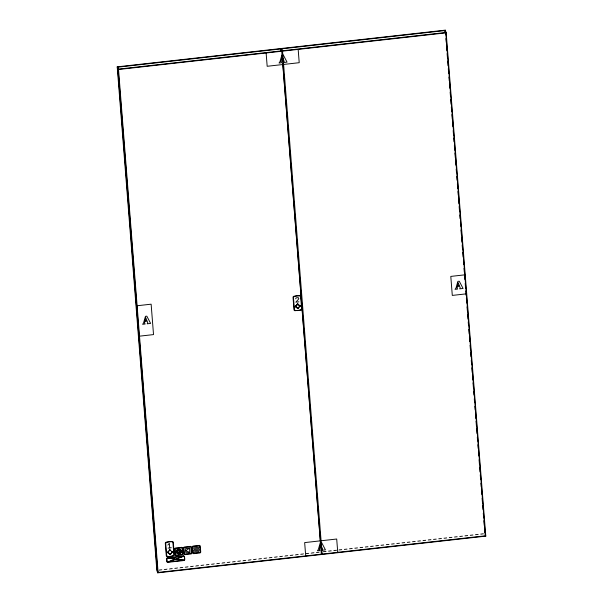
<?xml version="1.0" encoding="UTF-8"?>
<svg xmlns="http://www.w3.org/2000/svg" width="603" height="603" viewBox="0 0 603 603"><rect width="100%" height="100%" fill="white"/><g stroke="black" fill="none" stroke-linecap="round" stroke-linejoin="round"><path stroke-width="0.45" stroke-dasharray="3.02 2.26" d="M159.086 569.91L320.449 551.858M323.118 551.564L483.553 533.61M158.725 570.34L322.288 552.039M323.223 551.933L483.975 533.949"/><path stroke-width="0.9" d="M177.96 552.047C178.013 554.82 175.074 551.745 177.252 551.489M177.538 553.207C177.825 554.225 175.767 552.619 176.536 551.911L176.099 551.851L177.267 551.413L178.202 552.144L177.764 552.084M176.905 550.049L176.709 551.006L177.953 551.18L178.194 549.936L177.357 549.597L176.905 550.049L176.792 550.954L177.893 551.104M180.365 553.162C182.106 552.74 181.179 550.893 179.822 551.941M181.209 552.687L181.315 551.549M295.689 298.854L296.043 297.89L298.221 297.626L298.771 298.334L298.47 299.292L295.839 302.186L298.945 301.839M193.789 548.263L194.136 547.343M193.985 550.841L195.38 547.17M196.608 547.034L194.641 552.22M195.869 552.084L197.837 546.891M197.098 551.949L198.907 547.185M198.327 551.813L199.133 549.687M296.02 305.54L295.169 306.512L296.156 307.289M296.729 304.726L297.581 303.754L298.568 304.523M296.096 305.593L295.304 306.497L296.216 307.213M296.797 304.786L297.588 303.874L298.508 304.59M296.352 305.698L295.689 306.46L296.457 307.055M296.955 305.005L297.618 304.244L298.387 304.847M296.42 305.751L295.824 306.445L296.518 306.987M297.023 305.058L297.626 304.372L298.327 304.914M298.523 307.387L297.92 308.08L297.219 307.53M299.126 306.693L299.729 306.007L299.028 305.457M298.591 307.44L297.927 308.201L297.158 307.605M299.194 306.754L299.857 305.992L299.088 305.389M298.749 307.666L297.957 308.57L297.038 307.854M299.457 306.852L300.249 305.947L299.329 305.231M298.817 307.718L297.965 308.698L296.978 307.922M299.525 306.912L300.377 305.932L299.389 305.163M168.29 551.459L167.438 552.438L168.425 553.207M168.991 550.652L169.842 549.672L170.837 550.441M168.358 551.511L167.566 552.423L168.486 553.139M169.066 550.705L169.858 549.8M168.689 551.67L167.958 552.378L168.727 552.981M169.224 550.923L169.888 550.17L170.657 550.765M170.86 553.366L170.197 554.119L169.428 553.524M171.388 552.619L172.126 551.911L171.29 551.383M171.018 553.584L170.227 554.489L169.307 553.773M171.719 552.778L172.511 551.866M171.086 553.637L170.234 554.617L169.247 553.848M171.795 552.83L172.646 551.851L171.591 551.15M179.717 549.408L180.003 549.084L179.8 550.23L178.616 550.645L179.008 550.305C175.496 549.265 180.908 548.18 179.739 550.185L178.835 550.501M179.769 550.893L180.501 550.079L181.458 550.81L180.696 551.677L179.671 550.901L180.493 549.989L181.382 550.69M167.868 545.044L169.345 543.363L169.707 547.923M181.088 552.793L180.274 553.124L180.516 553.539L179.558 552.838L179.8 551.692L179.943 552.077L181.096 551.662M189.485 548.165L185.732 550.735L189.817 552.423L189.485 548.165L185.566 548.602L185.897 552.861L189.817 552.423M177.192 549.748L177.584 549.65M178.963 552.499L177.802 552.921L177.757 553.66L178.45 553.856L179.415 553.501L179.008 552.408L177.742 552.868L178.292 553.825M117.216 66.858L445.27 30.15L446.145 32.456L485.784 536.142L157.73 572.85L156.855 570.544L117.216 66.858L118.09 69.157L157.73 572.85M281.895 51.654L281.669 48.835L444.901 30.572L445.775 32.879L485.355 535.811L158.099 572.428L157.225 570.121L117.645 67.189L280.87 48.926L281.744 51.232L321.331 554.165M118.09 69.157L446.145 32.456M117.645 67.189L118.52 69.496L445.775 32.879M137.115 305.751L151.134 304.183L153.524 334.597L139.504 336.165M464.815 274.84L450.795 276.408L452.295 295.417L466.315 293.849M168.109 548.104L171.312 547.743M177.817 549.514L178.91 550.313M179.641 552.808L180.365 553.335M168.086 552.363L168.787 552.906M169.488 553.456L170.189 553.999M485.204 534.612L485.784 536.142M281.669 48.835L282.551 51.142L322.13 554.074M445.27 30.15L445.64 34.838M445.934 38.592L446.235 42.346M446.529 46.092L446.898 50.788M447.117 53.599L447.486 58.287M447.705 61.107L448.074 65.795M448.3 68.606L448.67 73.295M448.964 77.048L449.258 80.802M449.552 84.556L449.846 88.302M450.147 92.055L450.441 95.809M450.735 99.563L451.104 104.251M451.323 107.063L451.692 111.751M451.918 114.57L452.288 119.258M452.582 123.012L452.876 126.758M453.17 130.512L453.539 135.2M453.757 138.019L454.059 141.765M454.353 145.519L454.722 150.207M454.941 153.026L455.31 157.715M455.536 160.526L455.898 165.222M456.2 168.968L456.494 172.722M456.788 176.475L457.082 180.229M457.375 183.975L457.745 188.671M457.971 191.483L458.265 195.236M458.559 198.982L458.928 203.678M459.147 206.49L459.516 211.178M459.818 214.932L460.112 218.685M460.406 222.432L460.7 226.185M460.994 229.939L461.363 234.627M461.589 237.439L461.958 242.135M462.177 244.946L462.546 249.634M462.765 252.453L463.134 257.142M463.428 260.895L463.73 264.642M464.024 268.395L464.318 272.149M464.611 275.903L464.905 279.649M465.207 283.402L465.569 288.091M465.795 290.91L466.164 295.598M466.383 298.41L466.752 303.098M467.046 306.852L467.348 310.605M467.642 314.359L468.011 319.047M468.23 321.859L468.523 325.612M468.817 329.366L469.187 334.054M469.413 336.866L469.782 341.554M470.076 345.308L470.37 349.062M470.664 352.815L470.958 356.569M471.26 360.315L471.554 364.069M471.848 367.822L472.217 372.511M472.435 375.322L472.805 380.018M473.031 382.83L473.4 387.518M473.694 391.272L473.988 395.025M474.282 398.771L474.576 402.525M474.87 406.279L475.172 410.032M475.465 413.779L475.835 418.474M476.053 421.286L476.423 425.974M476.649 428.786L477.011 433.482M477.312 437.228L477.606 440.981M477.9 444.735L478.194 448.489M478.488 452.235L478.79 455.989M479.084 459.742L479.453 464.431M479.671 467.25L480.041 471.938M480.259 474.749L480.629 479.438M480.93 483.191L481.224 486.945M481.518 490.699L481.812 494.445M482.106 498.199L482.475 502.887M482.702 505.706L482.995 509.452M483.289 513.206L483.659 517.894M483.877 520.713L484.247 525.401M484.541 529.155L484.842 532.901M444.901 30.572L445.052 32.449M298.168 49.393L299.216 62.697L267.174 66.285L266.127 52.981M337.748 552.325L336.7 539.022L304.658 542.602L305.706 555.913M282.852 63.85L320.442 541.449M280.87 48.926L281.021 50.803M118.52 69.496L158.099 572.428M302.028 308.924A1.063 0.995 -20.8 0 1 301.055 310.04L295.146 310.696A1.063 0.995 -20.8 0 1 294.015 309.821L293.035 297.369A1.063 0.995 -20.8 0 1 294.008 296.254L299.917 295.591A1.063 0.995 -20.8 0 1 301.048 296.472M165.704 543.137L166.684 555.695C167.235 557.225 173.581 556.501 173.89 554.888L172.91 542.436C172.315 540.876 166.292 541.75 165.704 543.137M166.933 558.717L167.152 561.506L167.717 561.943L183.757 560.157C185.068 559.682 184.85 556.561 183.455 556.358L167.528 558.137L166.933 558.717M175.051 548.994L175.767 555.152L182.581 554.315L181.993 547.848L175.654 548.413L175.051 548.994M183.87 548.006L184.578 554.172L191.4 553.328L190.804 546.861L184.465 547.426L183.87 548.006M192.681 547.019L193.39 553.185L200.211 552.34L199.616 545.873L193.277 546.439L192.681 547.019M293.435 297.211L294.415 309.776C294.973 311.299 301.319 310.575 301.628 308.97L300.648 296.518C300.045 294.95 294.023 295.832 293.435 297.211M144.524 322.763L145.119 324.03L142.609 324.308L143.567 322.944L145.451 316.326L146.831 316.168L150.622 323.419L147.192 323.796L147.773 322.846L147.117 321.105L144.863 321.354L144.524 322.763M280.953 61.483L281.541 62.757L279.038 63.036L279.988 61.672L281.88 55.054L283.252 54.896L287.051 62.139L283.621 62.524L284.194 61.574L283.538 59.825L281.284 60.081L280.953 61.483M319.341 549.212L319.929 550.486L317.427 550.765L318.376 549.401L320.261 542.775L321.64 542.625L325.432 549.868L322.01 550.253L322.582 549.303L321.927 547.554L319.673 547.81L319.341 549.212M456.968 287.804L457.556 289.078L455.054 289.357L456.004 287.993L457.888 281.367L459.267 281.217L463.059 288.46L459.637 288.845L460.21 287.895L459.554 286.146L457.3 286.395L456.968 287.804M145.775 317.924L145.006 320.758L146.883 320.547L145.775 317.924M282.196 56.652L281.435 59.486L283.312 59.275L282.196 56.652M320.585 544.373L319.816 547.207L321.693 546.996L320.585 544.373M458.212 282.965L457.443 285.799L459.32 285.588L458.212 282.965M174.983 559.222L167.77 562.041L175.654 559.328L183.832 560.247L176.302 559.071L183.516 556.252L175.631 558.973L167.453 558.054L174.983 559.222M172.187 541.509L166.27 542.172A1.063 0.995 -20.8 0 0 165.305 543.288L166.285 555.74A1.063 0.995 -20.8 0 0 167.408 556.622L173.325 555.958A1.063 0.995 -20.8 0 0 174.29 554.843L173.31 542.391A1.063 0.995 -20.8 0 0 172.187 541.509M181.533 547.366L175.624 548.029A1.063 0.995 -20.8 0 0 174.651 549.145L175.096 554.752A1.063 0.995 -20.8 0 0 176.219 555.634L182.136 554.971A1.063 0.995 -20.8 0 0 183.108 553.856L182.664 548.248A1.063 0.995 -20.8 0 0 181.533 547.366M190.352 546.386L184.435 547.042A1.063 0.995 -20.8 0 0 183.463 548.157L183.907 553.765A1.063 0.995 -20.8 0 0 185.031 554.647L190.947 553.984A1.063 0.995 -20.8 0 0 191.92 552.876L191.475 547.26A1.063 0.995 -20.8 0 0 190.352 546.386M199.163 545.398L193.246 546.062A1.063 0.995 -20.8 0 0 192.274 547.17L192.719 552.785A1.063 0.995 -20.8 0 0 193.849 553.66L199.759 552.996A1.063 0.995 -20.8 0 0 200.731 551.888L200.286 546.273A1.063 0.995 -20.8 0 0 199.163 545.398M183.425 555.981L167.498 557.76A1.063 0.995 -20.8 0 0 166.526 558.875L166.73 561.446A1.063 0.995 -20.8 0 0 167.86 562.32L183.787 560.541A1.063 0.995 -20.8 0 0 184.759 559.426L184.556 556.855A1.063 0.995 -20.8 0 0 183.425 555.981"/></g></svg>
